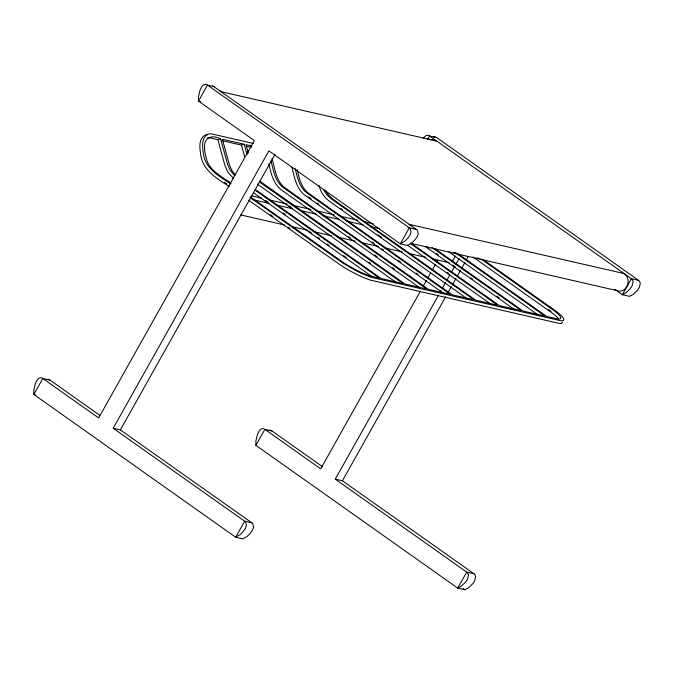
<?xml version="1.0" encoding="UTF-8"?>
<svg xmlns="http://www.w3.org/2000/svg" width="674" height="674" viewBox="0 0 674 674"><rect width="100%" height="100%" fill="white"/><g stroke="black" fill="none" stroke-linecap="round" stroke-linejoin="round"><path stroke-width="1.01" d="M416.456 229.463L409.295 227.82L400.314 243.828L404.847 241.208L408.099 237.855A22.267 18.83 -77.1 0 0 410.137 234.779L411.073 231.932L410.146 228.402L207.466 85.084C205.452 83.121 202.529 85.21 201.509 87.241A22.267 18.83 -77.1 0 0 199.917 90.628L198.468 96.559L198.485 101.092L254.309 140.571L98.648 417.956L42.824 378.476C40.811 376.505 37.887 378.603 36.868 380.625A22.267 18.83 -77.1 0 0 35.275 384.02L33.826 389.943L33.843 394.475L235.673 537.212L240.205 534.6L243.457 531.238A22.267 18.83 -77.1 0 0 245.496 528.163L246.431 525.316L245.504 521.786L113.207 428.251L268.875 150.866L400.314 243.828L407.475 245.471L412.008 242.851L415.26 239.497A22.267 18.83 -77.1 0 0 417.299 236.422L418.234 233.575L417.316 230.045L212.782 85.901M113.207 428.251L120.376 429.894L275.009 154.338M438.53 295.136L335.273 479.138L342.434 480.781L474.732 574.315L475.659 576.464L474.723 580.693A22.267 18.83 -77.1 0 1 472.685 583.768L468.548 587.804L464.9 589.742L457.739 588.099L255.901 445.362L264.882 429.363L272.043 431.006L322.72 466.838M427.527 139.535L429.523 135.971L436.685 137.614L639.373 280.932L640.3 283.072L639.365 287.309A22.267 18.83 -77.1 0 1 637.326 290.384L633.189 294.412L629.541 296.358L622.372 294.715L614.646 289.247M420.374 291.244L320.706 468.843L264.882 429.363C262.868 427.392 259.945 429.49 258.926 431.512A22.267 18.83 -77.1 0 0 257.342 434.907L255.884 440.83L255.901 445.362M423.457 285.751L426.532 280.258M427.56 278.429L430.644 272.936M432.186 270.19L435.269 264.697M436.811 261.95L437.839 260.113M452.364 261.411L455.363 256.078M440.071 292.39L441.099 290.553M442.641 287.806L445.725 282.313M446.752 280.485L449.836 274.992M451.378 272.245L454.453 266.752M455.995 264.006L459.078 258.513M342.434 480.781L445.691 296.771M447.747 293.114L451.344 286.703M452.372 284.875L455.969 278.463M457.511 275.717L460.595 270.223M462.137 267.477L464.698 262.902M466.24 260.156L468.295 256.491M423.567 138.128C424.586 136.097 427.51 134.008 429.523 135.971L632.212 279.289L633.139 281.429L632.195 285.666A22.267 18.83 -77.1 0 1 630.156 288.742L626.028 292.769L622.372 294.715L631.353 278.707L638.522 280.35M207.129 137.968L210.414 137.985L217.854 139.695L220.575 138.819L227.804 165.113L230.457 170.64L234.282 175.232M221.628 140.554L241.486 145.112L244.215 144.236L247.063 154.599M433.727 136.99L434.84 136.788L436.685 137.614M47.028 379.487L49.151 379.504L99.803 415.344M269.094 430.374L270.198 430.172L272.043 431.006M430.341 139.83L432.565 139.619L436.803 141.127L221.906 91.875L219.867 90.822M410.424 243.255L617.131 290.62C626.972 293.931 632.187 278.632 624.073 273.56L409.177 224.316L410.913 225.925M214.627 86.727L207.466 85.084L198.485 101.092L200.532 101.555M253.247 143.452L212.251 134.05A30.246 13.623 66 0 0 206.994 134.69C201.391 138.895 202.36 147.05 203.38 153.133C204.694 168.492 219.438 176.419 230.87 183.909M220.575 138.819C211.131 134.286 203.641 137.58 204.584 148.381A23.969 10.792 66 0 0 205.983 156.949C208.097 170.05 221.401 176.175 230.971 183.117M244.215 144.236L222.369 139.232L229.598 165.526L232.244 171.044L235.394 174.928M251.966 146.014L246.01 144.649L248.335 153.124M246.263 146.199L251.225 147.336M251.478 195.839L261.706 198.19M269.895 200.06L287.293 204.053M293.426 205.46L310.824 209.446M316.965 210.852L334.363 214.838M340.505 216.244L357.902 220.23M364.036 221.636L373.253 223.751M252.615 199.588L268.985 203.337M276.155 204.98L292.524 208.729M299.686 210.372L316.064 214.121M323.225 215.764L339.595 219.522M346.765 221.156L363.134 224.914M370.296 226.557L379.504 228.663M453.408 252.514L456.483 253.213M476.948 257.906L480.014 258.614M240.567 214.888L284.571 224.973M291.732 226.607L308.102 230.365M314.244 231.772L331.642 235.757M337.784 237.164L355.173 241.149M361.315 242.556L378.712 246.541M384.854 247.948L402.252 251.933M408.393 253.34L425.783 257.333M431.924 258.74L449.322 262.725M49.986 380.119L42.824 378.476L33.843 394.475L35.891 394.947M251.815 522.856L244.654 521.213L235.673 537.212L242.834 538.855L247.366 536.234L250.618 532.881A22.267 18.83 -77.1 0 0 252.657 529.806L253.601 526.958L252.674 523.428L120.376 429.894M473.881 573.743L466.711 572.1L335.273 479.138M615.092 289.567L617.131 290.62M483.814 260.063L555.991 311.161A29.26 5.131 29.3 0 1 560.65 320.723L372.216 277.545A29.26 5.131 29.3 0 1 341.347 261.975L250.071 197.49M481.261 259.111L553.893 310.529A25.814 4.524 29.3 0 1 558.005 318.962L546.673 316.443L458.16 253.845M548.535 309.551L551.113 311.38M472.904 256.92L552.394 313.199A25.814 4.524 29.3 0 1 558.443 318.743M455.506 252.826L544.887 316.03L523.041 311.026L434.519 248.428M448.85 251.849L538.231 315.053M431.866 247.409L521.246 310.613L499.4 305.608L410.879 243.011M427.004 246.836L428.723 248.057M436.457 253.525L438.176 254.738M452.785 265.067L455.363 266.896M470.84 277.831L472.558 279.053M496.62 296.071L499.198 297.891M425.218 246.431L514.591 309.636M410.811 243.811L497.606 305.196L475.76 300.191L332.948 199.192L328.583 195.148L325.315 190.051M447.199 272.414L448.918 273.636M407.593 245.269L490.958 304.218M340.741 208.426L342.443 209.631M378.013 234.788L381.45 237.223M467.318 298.801L329.586 201.4C324.278 197.558 320.512 191.745 319.013 185.392M308.582 196.993L311.144 198.796M317.1 203.009L318.802 204.214M372.419 242.134L374.137 243.348M381.872 248.824L383.59 250.037M398.199 260.366L400.777 262.194M416.246 273.13L417.964 274.343M443.677 293.384L305.945 195.982C296.459 189.579 294.53 177.473 291.876 167.253M348.778 236.717L350.497 237.93M374.559 254.949L377.137 256.777M392.613 267.713L394.332 268.926M420.037 287.966L282.305 190.565C273.459 184.592 271.091 173.496 268.783 163.816M260.24 182.536L403.052 283.527L381.206 278.522L255.345 189.52M289.045 205.772L291.623 207.6M368.973 262.296L370.692 263.509M395.537 281.943L257.392 184.112M255.252 190.304L379.411 278.109L370.043 275.893A25.814 4.524 29.3 0 1 342.813 262.161L250.222 196.732M265.404 200.355L267.982 202.183M283.459 213.119L285.178 214.332M309.24 231.351L311.818 233.179M317.833 237.433L319.552 238.647M327.286 244.114L329.005 245.336M343.614 255.665L346.192 257.485M253.761 192.975L371.905 276.525M224.349 182.165L226.902 183.968M270.164 214.568L272.734 216.388M288.177 227.307L289.896 228.52M229.371 186.572C217.171 178.829 202.175 170.042 200.65 154.009C199.639 147.926 198.662 139.762 204.264 135.567A30.246 13.623 66 0 1 207.626 134.699M248.655 200.212L339.856 264.646A29.26 5.131 29.3 0 0 370.725 280.207L559.15 323.385A29.26 5.131 29.3 0 0 562.343 322.164M463.181 588.528L464.9 589.742M259.717 181.062L404.847 283.939L426.693 288.944L283.88 187.953C274.967 181.963 273.602 170.438 270.965 160.96M233.752 178.694L228.141 172.451L225.133 166.192L217.854 139.695M323.52 189.638L326.789 194.744L331.161 198.788L473.965 299.778L452.119 294.774L309.307 193.775C301.345 188.434 299.298 178.433 297.209 169.764M295.145 168.357C297.411 177.304 299.231 187.81 307.521 193.371L450.333 294.361L428.479 289.357L285.675 188.366C275.902 181.736 275.194 168.778 271.976 158.542M241.486 145.112L244.595 156.419M468.497 574.821L467.554 579.05A22.267 18.83 -77.1 0 1 465.515 582.125L461.387 586.161L457.739 588.099L466.711 572.1L468.497 574.821"/></g></svg>
